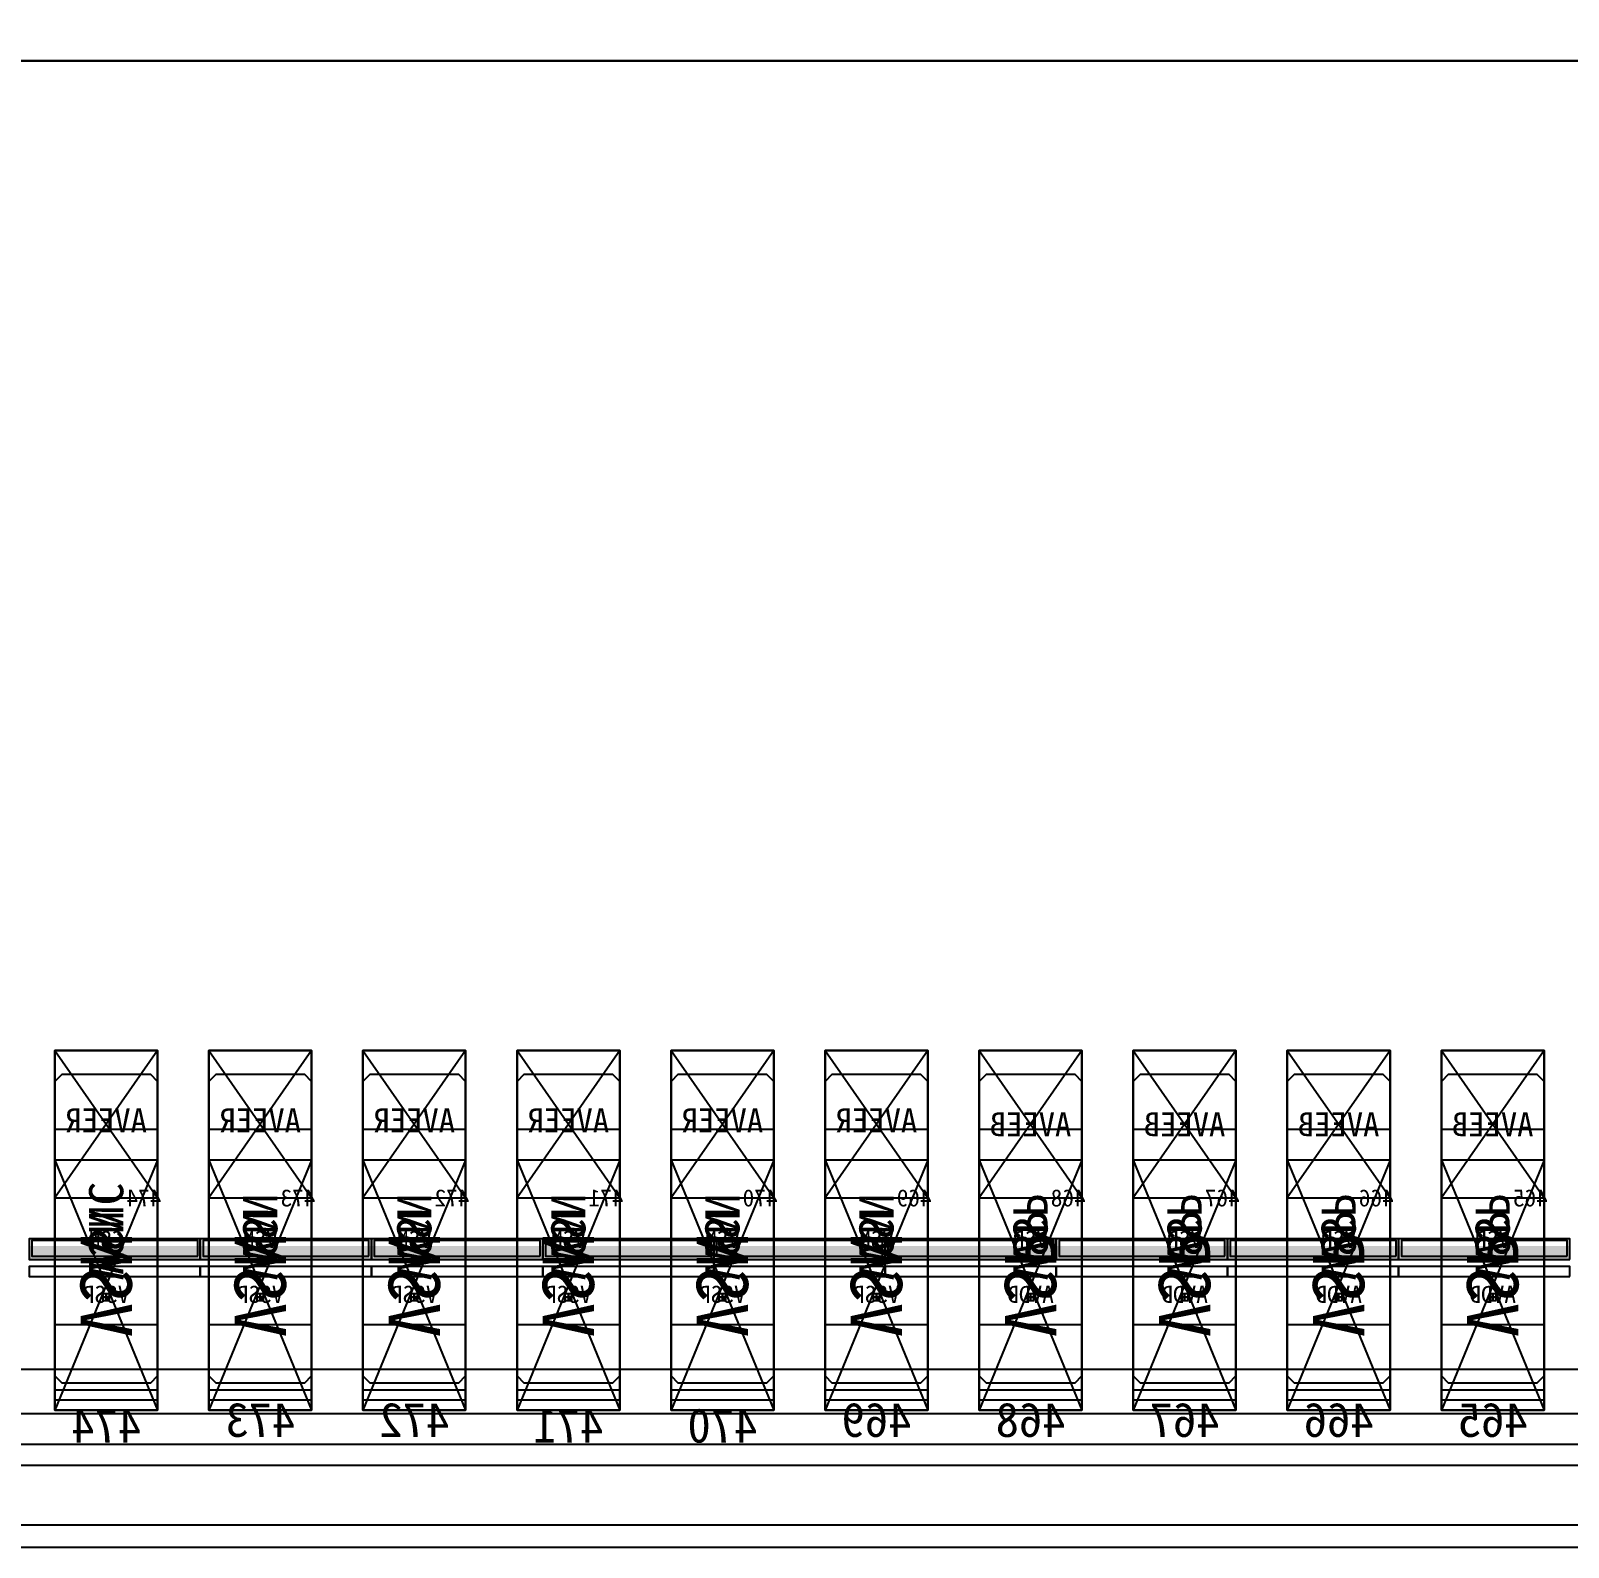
# Model space of a CAD drawing. Header units: millimetres. Extents: x 427 to 2444, y 137 to 817.
# Drawn here: x 1127.9973 to 1128.4464, y 300.7749 to 301.2176 of the extents above; entities that cross this region are included whole.
import ezdxf
from ezdxf.enums import TextEntityAlignment as Align

# ---------------------------------------------------------------- set-up
doc = ezdxf.new("R2010")
doc.units = ezdxf.units.MM
for name, color, linetype in [('L0', 211, 'Continuous'), ('L102', 91, 'Continuous'), ('L114', 213, 'Continuous'), ('L240', 60, 'Continuous'), ('L241', 200, 'Continuous'), ('L242', 51, 'Continuous'), ('L245', 53, 'Continuous'), ('L246', 93, 'Continuous'), ('L59', 140, 'Continuous'), ('L63', 4, 'Continuous'), ('L98', 150, 'Continuous')]:
    doc.layers.add(name, color=color, linetype=linetype)
doc.styles.add('txt', font='simhei.ttf')

# ---------------------------------------------------------------- blocks, each defined once
blk = doc.blocks.new('HX8394_F_PAD')
at = {"layer": 'L0'}
blk.add_lwpolyline([(-13.86, -0.4025), (-13.86, 0.4025), (13.86, 0.4025), (13.86, -0.4025), (-13.86, -0.4025)], close=True, dxfattribs=at)
at = {"layer": 'L241'}
blk.add_lwpolyline([(-13.9, -0.435), (-13.9, 0.435), (13.9, 0.435), (13.9, -0.435), (-13.9, -0.435)], close=True, dxfattribs=at)
at = {"layer": 'L242'}
for points in [[(7.2095, -0.3935), (7.2075, -0.3915), (7.2075, -0.3055), (7.2095, -0.3035), (7.2355, -0.3035), (7.2375, -0.3055), (7.2375, -0.3915), (7.2355, -0.3935), (7.2095, -0.3935)], [(7.2545, -0.3935), (7.2525, -0.3915), (7.2525, -0.3055), (7.2545, -0.3035), (7.2805, -0.3035), (7.2825, -0.3055), (7.2825, -0.3915), (7.2805, -0.3935), (7.2545, -0.3935)], [(7.2995, -0.3935), (7.2975, -0.3915), (7.2975, -0.3055), (7.2995, -0.3035), (7.3255, -0.3035), (7.3275, -0.3055), (7.3275, -0.3915), (7.3255, -0.3935), (7.2995, -0.3935)], [(7.3445, -0.3935), (7.3425, -0.3915), (7.3425, -0.3055), (7.3445, -0.3035), (7.3705, -0.3035), (7.3725, -0.3055), (7.3725, -0.3915), (7.3705, -0.3935), (7.3445, -0.3935)], [(7.3895, -0.3935), (7.3875, -0.3915), (7.3875, -0.3055), (7.3895, -0.3035), (7.4155, -0.3035), (7.4175, -0.3055), (7.4175, -0.3915), (7.4155, -0.3935), (7.3895, -0.3935)], [(7.4345, -0.3935), (7.4325, -0.3915), (7.4325, -0.3055), (7.4345, -0.3035), (7.4605, -0.3035), (7.4625, -0.3055), (7.4625, -0.3915), (7.4605, -0.3935), (7.4345, -0.3935)], [(7.4795, -0.3935), (7.4775, -0.3915), (7.4775, -0.3055), (7.4795, -0.3035), (7.5055, -0.3035), (7.5075, -0.3055), (7.5075, -0.3915), (7.5055, -0.3935), (7.4795, -0.3935)], [(7.5245, -0.3935), (7.5225, -0.3915), (7.5225, -0.3055), (7.5245, -0.3035), (7.5505, -0.3035), (7.5525, -0.3055), (7.5525, -0.3915), (7.5505, -0.3935), (7.5245, -0.3935)], [(7.5695, -0.3935), (7.5675, -0.3915), (7.5675, -0.3055), (7.5695, -0.3035), (7.5955, -0.3035), (7.5975, -0.3055), (7.5975, -0.3915), (7.5955, -0.3935), (7.5695, -0.3935)], [(7.6145, -0.3935), (7.6125, -0.3915), (7.6125, -0.3055), (7.6145, -0.3035), (7.6405, -0.3035), (7.6425, -0.3055), (7.6425, -0.3915), (7.6405, -0.3935), (7.6145, -0.3935)]]:
    blk.add_lwpolyline(points, close=True, dxfattribs=at)
at = {"layer": 'L240', "style": 'txt'}
for s, p in [('VSNC', (7.6275, -0.3485)), ('VSP', (7.2225, -0.3485)), ('VSP', (7.2675, -0.3485)), ('VSP', (7.3125, -0.3485)), ('VSP', (7.3575, -0.3485)), ('VSN', (7.4025, -0.3485)), ('VSN', (7.4475, -0.3485)), ('VSN', (7.4925, -0.3485)), ('VSN', (7.5375, -0.3485)), ('VSN', (7.5825, -0.3485))]:
    blk.add_text(s, height=0.01, rotation=90, dxfattribs=at).set_placement(p, align=Align.MIDDLE_CENTER)
blk = doc.blocks.new('NTBUMP_73X30')
at = {"color": 5, "linetype": 'Continuous'}
blk.add_lwpolyline([(-0.015, 0.04), (0.015, -0.033), (0.015, 0.04), (-0.015, -0.033)], dxfattribs=at)
at = {"layer": 'L242', "color": 5}
blk.add_lwpolyline([(-0.015, -0.033), (-0.015, 0.04), (0.015, 0.04), (0.015, -0.033), (-0.015, -0.033)], close=True, dxfattribs=at)
blk = doc.blocks.new('ILI9881C_AA_NTBUMP_PM_875UM')
at = {"layer": 'L241'}
blk.add_lwpolyline([(-13.92, -0.4375), (-13.92, 0.4375), (13.92, 0.4375), (13.92, -0.4375), (-13.92, -0.4375)], close=True, dxfattribs=at)
for p in [(7.2225, -0.3645), (7.2675, -0.3645), (7.3125, -0.3645), (7.3575, -0.3645), (7.4025, -0.3645), (7.4475, -0.3645), (7.4925, -0.3645), (7.5375, -0.3645), (7.5825, -0.3645), (7.6275, -0.3645)]:
    blk.add_blockref('NTBUMP_73X30', p)
at = {"layer": 'L246', "style": 'txt'}
for s, p in [('VSP', (7.2225, -0.361)), ('VSP', (7.2675, -0.361)), ('VSP', (7.3125, -0.361)), ('VSP', (7.3575, -0.361)), ('VSN', (7.4025, -0.361)), ('VSN', (7.4475, -0.361)), ('VSN', (7.4925, -0.361)), ('VSN', (7.5375, -0.361)), ('VSN', (7.5825, -0.361)), ('VSN', (7.6275, -0.361))]:
    blk.add_text(s, height=0.015, rotation=90, dxfattribs=at).set_placement(p, align=Align.MIDDLE_CENTER)
for s, p in [('465', (7.2225, -0.400279)), ('466', (7.2675, -0.400279)), ('467', (7.3125, -0.400279)), ('468', (7.3575, -0.400279)), ('469', (7.4025, -0.400279)), ('470', (7.4475, -0.401945)), ('471', (7.4925, -0.401945)), ('472', (7.5375, -0.400279)), ('473', (7.5825, -0.400279)), ('474', (7.6275, -0.401945))]:
    blk.add_text(s, height=0.01, dxfattribs=at).set_placement(p, align=Align.MIDDLE_CENTER)
blk = doc.blocks.new('INPUT_BUMP')
at = {"layer": 'L102'}
for points in [[(0.014, 0.04), (0.014, 0.041), (0.015, 0.041), (0.015, 0.04), (0.014, 0.04)], [(0.015, 0.04), (0.015, 0.041), (0.016, 0.041), (0.016, 0.04), (0.015, 0.04)], [(0.014, 0.039), (0.014, 0.04), (0.015, 0.04), (0.015, 0.039), (0.014, 0.039)], [(0.015, 0.039), (0.015, 0.04), (0.016, 0.04), (0.016, 0.039), (0.015, 0.039)]]:
    blk.add_lwpolyline(points, close=True, dxfattribs=at)
at = {"layer": 'L242'}
blk.add_lwpolyline([(0, 0.01), (0, 0.08), (0.03, 0.08), (0.03, 0.01), (0, 0.01)], close=True, dxfattribs=at)
blk = doc.blocks.new('JD9365Z_PAD_20170829_Y880')
at = {"layer": 'L241'}
blk.add_lwpolyline([(-13.95, -0.41), (-13.95, 0.41), (13.95, 0.41), (13.95, -0.41), (-13.95, -0.41)], close=True, dxfattribs=at)
at = {"row_count": 1, "column_count": 554, "row_spacing": 0.08, "column_spacing": 0.045}
blk.add_blockref('INPUT_BUMP', (-12.4575, -0.401), dxfattribs=at)
at = {"layer": 'L240', "style": 'txt'}
for s, p in [('AVDD', (7.2225, -0.360167)), ('AVDD', (7.2675, -0.360167)), ('AVDD', (7.3125, -0.360167)), ('AVDD', (7.3575, -0.360167)), ('VSSP', (7.4025, -0.360167)), ('VSSP', (7.4475, -0.360167)), ('VSSP', (7.4925, -0.360167)), ('VSSP', (7.5375, -0.360167)), ('VSSP', (7.5825, -0.360167)), ('VSSP', (7.6275, -0.360167))]:
    blk.add_text(s, height=0.005, dxfattribs=at).set_placement(p, align=Align.MIDDLE_CENTER)
blk = doc.blocks.new('NV3052C3P_BUMP_ORI_20190911')
at = {"layer": 'L241'}
blk.add_lwpolyline([(-13.8, -0.398), (-13.8, 0.398), (13.8, 0.398), (13.8, -0.398), (-13.8, -0.398)], close=True, dxfattribs=at)
at = {"layer": 'L242'}
for points in [[(7.2075, -0.385), (7.2075, -0.337), (7.2375, -0.337), (7.2375, -0.385), (7.2075, -0.385)], [(7.2525, -0.385), (7.2525, -0.337), (7.2825, -0.337), (7.2825, -0.385), (7.2525, -0.385)], [(7.2975, -0.385), (7.2975, -0.337), (7.3275, -0.337), (7.3275, -0.385), (7.2975, -0.385)], [(7.3425, -0.385), (7.3425, -0.337), (7.3725, -0.337), (7.3725, -0.385), (7.3425, -0.385)], [(7.3875, -0.385), (7.3875, -0.337), (7.4175, -0.337), (7.4175, -0.385), (7.3875, -0.385)], [(7.4325, -0.385), (7.4325, -0.337), (7.4625, -0.337), (7.4625, -0.385), (7.4325, -0.385)], [(7.4775, -0.385), (7.4775, -0.337), (7.5075, -0.337), (7.5075, -0.385), (7.4775, -0.385)], [(7.5225, -0.385), (7.5225, -0.337), (7.5525, -0.337), (7.5525, -0.385), (7.5225, -0.385)], [(7.5675, -0.385), (7.5675, -0.337), (7.5975, -0.337), (7.5975, -0.385), (7.5675, -0.385)], [(7.6125, -0.385), (7.6125, -0.337), (7.6425, -0.337), (7.6425, -0.385), (7.6125, -0.385)]]:
    blk.add_lwpolyline(points, close=True, dxfattribs=at)
at = {"layer": 'L245', "style": 'txt'}
for s, p in [('VSP', (7.222473, -0.360167)), ('VSP', (7.267473, -0.360167)), ('VSP', (7.312473, -0.360167)), ('VSP', (7.357473, -0.360167)), ('VSN', (7.402473, -0.360167)), ('VSN', (7.447473, -0.360167)), ('VSN', (7.492473, -0.360167)), ('VSN', (7.537473, -0.360167)), ('VSN', (7.582473, -0.360167)), ('CSN', (7.627473, -0.360167))]:
    blk.add_text(s, height=0.005, dxfattribs=at).set_placement(p, align=Align.MIDDLE_CENTER)
blk = doc.blocks.new('BUMP_30_76')
at = {"layer": 'L242'}
blk.add_lwpolyline([(-0.015, -0.0195), (-0.015, 0.0565), (0.015, 0.0565), (0.015, -0.0195), (-0.015, -0.0195)], close=True, dxfattribs=at)
blk = doc.blocks.new('FL11283_A_OTHER')
at = {"layer": 'L102'}
blk.add_lwpolyline([(0, 0), (0, 0.41), (13.86, 0.41), (13.86, 0), (0, 0)], close=True, dxfattribs=at)
at = {"layer": 'L241'}
blk.add_lwpolyline([(-13.86, -0.41), (-13.86, 0.41), (13.86, 0.41), (13.86, 0.404), (-13.854, 0.404), (-13.854, -0.404), (13.854, -0.404), (13.854, 0.404), (13.86, 0.404), (13.86, -0.41), (-13.86, -0.41)], close=True, dxfattribs=at)
at = {"layer": 'L59'}
for points in [[(-13.86, -0.41), (-13.86, 0.41), (13.86, 0.41), (13.86, -0.41), (-13.86, -0.41)], [(0, -0.41), (0, 0), (13.86, 0), (13.86, -0.41), (0, -0.41)]]:
    blk.add_lwpolyline(points, close=True, dxfattribs=at)
for p in [(7.2225, -0.3685), (7.2675, -0.3685), (7.3125, -0.3685), (7.3575, -0.3685), (7.4025, -0.3685), (7.4475, -0.3685), (7.4925, -0.3685), (7.5375, -0.3685), (7.5825, -0.3685), (7.6275, -0.3685)]:
    blk.add_blockref('BUMP_30_76', p)
at = {"layer": 'L102', "style": 'txt'}
for s, p in [('VSP', (7.2225, -0.346)), ('VSP', (7.2675, -0.346)), ('VSP', (7.3125, -0.346)), ('VSP', (7.3575, -0.346)), ('VSN', (7.4025, -0.346)), ('VSN', (7.4475, -0.346)), ('VSN', (7.4925, -0.346)), ('VSN', (7.5375, -0.346)), ('VSN', (7.5825, -0.346)), ('VSN', (7.6275, -0.346))]:
    blk.add_text(s, height=0.01, rotation=90, dxfattribs=at).set_placement(p, align=Align.MIDDLE_CENTER)
blk = doc.blocks.new('GC9702_ANALOG_PAD_BUMP')
at = {"color": 5, "linetype": 'Continuous'}
blk.add_lwpolyline([(-0.015, 0.0215), (0.015, -0.0215), (0.015, 0.0215), (-0.015, -0.0215)], dxfattribs=at)
at = {"layer": 'L242', "color": 5}
blk.add_lwpolyline([(-0.015, -0.0215), (-0.015, 0.0215), (0.015, 0.0215), (0.015, -0.0215), (-0.015, -0.0215)], close=True, dxfattribs=at)
blk = doc.blocks.new('GC9702_BUMP_NOCOMPENSATION')
at = {"layer": 'L114', "const_width": 0.004}
for points in [[(7.2, -0.378), (7.25, -0.378)], [(7.2, -0.378), (7.25, -0.378)], [(7.2, -0.378), (7.25, -0.378)], [(7.2, -0.378), (7.25, -0.378)], [(7.25, -0.378), (7.3, -0.378)], [(7.25, -0.378), (7.3, -0.378)], [(7.25, -0.378), (7.3, -0.378)], [(7.25, -0.378), (7.3, -0.378)], [(7.3, -0.378), (7.35, -0.378)], [(7.3, -0.378), (7.35, -0.378)], [(7.3, -0.378), (7.35, -0.378)], [(7.3, -0.378), (7.35, -0.378)], [(7.35, -0.378), (7.4, -0.378)], [(7.35, -0.378), (7.4, -0.378)], [(7.35, -0.378), (7.4, -0.378)], [(7.35, -0.378), (7.4, -0.378)], [(7.4, -0.378), (7.45, -0.378)], [(7.4, -0.378), (7.45, -0.378)], [(7.4, -0.378), (7.45, -0.378)], [(7.4, -0.378), (7.45, -0.378)], [(7.45, -0.378), (7.5, -0.378)], [(7.45, -0.378), (7.5, -0.378)], [(7.45, -0.378), (7.5, -0.378)], [(7.45, -0.378), (7.5, -0.378)], [(7.5, -0.378), (7.55, -0.378)], [(7.5, -0.378), (7.55, -0.378)], [(7.5, -0.378), (7.55, -0.378)], [(7.5, -0.378), (7.55, -0.378)], [(7.55, -0.378), (7.6, -0.378)], [(7.55, -0.378), (7.6, -0.378)], [(7.55, -0.378), (7.6, -0.378)], [(7.55, -0.378), (7.6, -0.378)], [(7.6, -0.378), (7.65, -0.378)], [(7.6, -0.378), (7.65, -0.378)], [(7.6, -0.378), (7.65, -0.378)], [(7.6, -0.378), (7.65, -0.378)]]:
    blk.add_lwpolyline(points, dxfattribs=at)
at = {"layer": 'L114'}
for points in [[(7.2, -0.38), (7.2, -0.374), (7.25, -0.374), (7.25, -0.38), (7.2, -0.38)], [(7.2, -0.38), (7.2, -0.374), (7.25, -0.374), (7.25, -0.38), (7.2, -0.38)], [(7.20074, -0.379), (7.20074, -0.37443), (7.24918, -0.37443), (7.24918, -0.379), (7.20074, -0.379)], [(7.20074, -0.379), (7.20074, -0.37443), (7.24918, -0.37443), (7.24918, -0.379), (7.20074, -0.379)], [(7.25, -0.38), (7.25, -0.374), (7.3, -0.374), (7.3, -0.38), (7.25, -0.38)], [(7.25, -0.38), (7.25, -0.374), (7.3, -0.374), (7.3, -0.38), (7.25, -0.38)], [(7.25074, -0.379), (7.25074, -0.37443), (7.29918, -0.37443), (7.29918, -0.379), (7.25074, -0.379)], [(7.25074, -0.379), (7.25074, -0.37443), (7.29918, -0.37443), (7.29918, -0.379), (7.25074, -0.379)], [(7.3, -0.38), (7.3, -0.374), (7.35, -0.374), (7.35, -0.38), (7.3, -0.38)], [(7.3, -0.38), (7.3, -0.374), (7.35, -0.374), (7.35, -0.38), (7.3, -0.38)], [(7.30074, -0.379), (7.30074, -0.37443), (7.34918, -0.37443), (7.34918, -0.379), (7.30074, -0.379)], [(7.30074, -0.379), (7.30074, -0.37443), (7.34918, -0.37443), (7.34918, -0.379), (7.30074, -0.379)], [(7.35, -0.38), (7.35, -0.374), (7.4, -0.374), (7.4, -0.38), (7.35, -0.38)], [(7.35, -0.38), (7.35, -0.374), (7.4, -0.374), (7.4, -0.38), (7.35, -0.38)], [(7.35074, -0.379), (7.35074, -0.37443), (7.39918, -0.37443), (7.39918, -0.379), (7.35074, -0.379)], [(7.35074, -0.379), (7.35074, -0.37443), (7.39918, -0.37443), (7.39918, -0.379), (7.35074, -0.379)], [(7.4, -0.38), (7.4, -0.374), (7.45, -0.374), (7.45, -0.38), (7.4, -0.38)], [(7.4, -0.38), (7.4, -0.374), (7.45, -0.374), (7.45, -0.38), (7.4, -0.38)], [(7.40074, -0.379), (7.40074, -0.37443), (7.44918, -0.37443), (7.44918, -0.379), (7.40074, -0.379)], [(7.40074, -0.379), (7.40074, -0.37443), (7.44918, -0.37443), (7.44918, -0.379), (7.40074, -0.379)], [(7.45, -0.38), (7.45, -0.374), (7.5, -0.374), (7.5, -0.38), (7.45, -0.38)], [(7.45, -0.38), (7.45, -0.374), (7.5, -0.374), (7.5, -0.38), (7.45, -0.38)], [(7.45074, -0.379), (7.45074, -0.37443), (7.49918, -0.37443), (7.49918, -0.379), (7.45074, -0.379)], [(7.45074, -0.379), (7.45074, -0.37443), (7.49918, -0.37443), (7.49918, -0.379), (7.45074, -0.379)], [(7.5, -0.38), (7.5, -0.374), (7.55, -0.374), (7.55, -0.38), (7.5, -0.38)], [(7.5, -0.38), (7.5, -0.374), (7.55, -0.374), (7.55, -0.38), (7.5, -0.38)], [(7.50074, -0.379), (7.50074, -0.37443), (7.54918, -0.37443), (7.54918, -0.379), (7.50074, -0.379)], [(7.50074, -0.379), (7.50074, -0.37443), (7.54918, -0.37443), (7.54918, -0.379), (7.50074, -0.379)], [(7.55, -0.38), (7.55, -0.374), (7.6, -0.374), (7.6, -0.38), (7.55, -0.38)], [(7.55, -0.38), (7.55, -0.374), (7.6, -0.374), (7.6, -0.38), (7.55, -0.38)], [(7.55074, -0.379), (7.55074, -0.37443), (7.59918, -0.37443), (7.59918, -0.379), (7.55074, -0.379)], [(7.55074, -0.379), (7.55074, -0.37443), (7.59918, -0.37443), (7.59918, -0.379), (7.55074, -0.379)], [(7.6, -0.38), (7.6, -0.374), (7.65, -0.374), (7.65, -0.38), (7.6, -0.38)], [(7.6, -0.38), (7.6, -0.374), (7.65, -0.374), (7.65, -0.38), (7.6, -0.38)], [(7.60074, -0.379), (7.60074, -0.37443), (7.64918, -0.37443), (7.64918, -0.379), (7.60074, -0.379)], [(7.60074, -0.379), (7.60074, -0.37443), (7.64918, -0.37443), (7.64918, -0.379), (7.60074, -0.379)]]:
    blk.add_lwpolyline(points, close=True, dxfattribs=at)
at = {"layer": 'L241'}
for points in [[(7.2, -0.385), (7.2, -0.382), (7.25, -0.382), (7.25, -0.385), (7.2, -0.385)], [(7.2, -0.385), (7.2, -0.382), (7.25, -0.382), (7.25, -0.385), (7.2, -0.385)], [(7.25, -0.385), (7.25, -0.382), (7.3, -0.382), (7.3, -0.385), (7.25, -0.385)], [(7.25, -0.385), (7.25, -0.382), (7.3, -0.382), (7.3, -0.385), (7.25, -0.385)], [(7.3, -0.385), (7.3, -0.382), (7.35, -0.382), (7.35, -0.385), (7.3, -0.385)], [(7.3, -0.385), (7.3, -0.382), (7.35, -0.382), (7.35, -0.385), (7.3, -0.385)], [(7.35, -0.385), (7.35, -0.382), (7.4, -0.382), (7.4, -0.385), (7.35, -0.385)], [(7.35, -0.385), (7.35, -0.382), (7.4, -0.382), (7.4, -0.385), (7.35, -0.385)], [(7.4, -0.385), (7.4, -0.382), (7.45, -0.382), (7.45, -0.385), (7.4, -0.385)], [(7.4, -0.385), (7.4, -0.382), (7.45, -0.382), (7.45, -0.385), (7.4, -0.385)], [(7.45, -0.385), (7.45, -0.382), (7.5, -0.382), (7.5, -0.385), (7.45, -0.385)], [(7.45, -0.385), (7.45, -0.382), (7.5, -0.382), (7.5, -0.385), (7.45, -0.385)], [(7.5, -0.385), (7.5, -0.382), (7.55, -0.382), (7.55, -0.385), (7.5, -0.385)], [(7.5, -0.385), (7.5, -0.382), (7.55, -0.382), (7.55, -0.385), (7.5, -0.385)], [(7.55, -0.385), (7.55, -0.382), (7.6, -0.382), (7.6, -0.385), (7.55, -0.385)], [(7.55, -0.385), (7.55, -0.382), (7.6, -0.382), (7.6, -0.385), (7.55, -0.385)], [(7.6, -0.385), (7.6, -0.382), (7.65, -0.382), (7.65, -0.385), (7.6, -0.385)], [(7.6, -0.385), (7.6, -0.382), (7.65, -0.382), (7.65, -0.385), (7.6, -0.385)]]:
    blk.add_lwpolyline(points, close=True, dxfattribs=at)
at = {"row_count": 1, "column_count": 554, "row_spacing": 0.043, "column_spacing": 0.045}
blk.add_blockref('GC9702_ANALOG_PAD_BUMP', (-12.4425, -0.3405), dxfattribs=at)
at = {"layer": 'L114', "style": 'txt'}
for s, p in [('465', (7.2115, -0.362)), ('466', (7.2565, -0.362)), ('467', (7.3015, -0.362)), ('468', (7.3465, -0.362)), ('469', (7.3915, -0.362)), ('470', (7.4365, -0.362)), ('471', (7.4815, -0.362)), ('472', (7.5265, -0.362)), ('473', (7.5715, -0.362)), ('474', (7.6165, -0.362))]:
    blk.add_text(s, height=0.005, dxfattribs=at).set_placement(p, align=Align.MIDDLE_CENTER)
at = {"layer": 'L98', "style": 'txt'}
for s, p in [('AVEER', (7.4025, -0.33933)), ('AVEER', (7.4475, -0.33933)), ('AVEER', (7.4925, -0.33933)), ('AVEER', (7.5375, -0.33933)), ('AVEER', (7.5825, -0.33933)), ('AVEER', (7.6275, -0.33933)), ('AVEEB', (7.2225, -0.3405)), ('AVEEB', (7.2675, -0.3405)), ('AVEEB', (7.3125, -0.3405)), ('AVEEB', (7.3575, -0.3405))]:
    blk.add_text(s, height=0.007, dxfattribs=at).set_placement(p, align=Align.MIDDLE_CENTER)
blk = doc.blocks.new('IC_GDS_ALL')
for name, p in [('ILI9881C_AA_NTBUMP_PM_875UM', (0, 0)), ('HX8394_F_PAD', (0, 0.004)), ('GC9702_BUMP_NOCOMPENSATION', (0, 0.0265)), ('NV3052C3P_BUMP_ORI_20190911', (0, 0.0125)), ('JD9365Z_PAD_20170829_Y880', (0, -0.0035)), ('FL11283_A_OTHER', (0, -0.0035))]:
    blk.add_blockref(name, p)
blk = doc.blocks.new('INPUT_PAD')
at = {"layer": 'L63'}
blk.add_lwpolyline([(0.01, -0.043), (0.01, 0.062), (0.04, 0.062), (0.04, -0.043), (0.01, -0.043)], close=True, dxfattribs=at)
blk = doc.blocks.new('IC_PAD_ALL')
at = {"row_count": 1, "column_count": 554, "row_spacing": 0.109, "column_spacing": 0.045}
blk.add_blockref('INPUT_PAD', (1.18, 0), dxfattribs=at)
blk = doc.blocks.new('IC_ALL')
at = {"yscale": -1, "rotation": 180}
blk.add_blockref('IC_GDS_ALL', (14, 0.4375), dxfattribs=at)
blk.add_blockref('IC_PAD_ALL', (0.3525, 0.083))
blk = doc.blocks.new('IC_FPC_OLB_ALL')
blk.add_blockref('IC_ALL', (1.188, 1.0245))

msp = doc.modelspace()

# ---------------------------------------------------------------- block references
msp.add_blockref('IC_FPC_OLB_ALL', (1120.45883, 299.75037))

doc.saveas('drawing.dxf')
